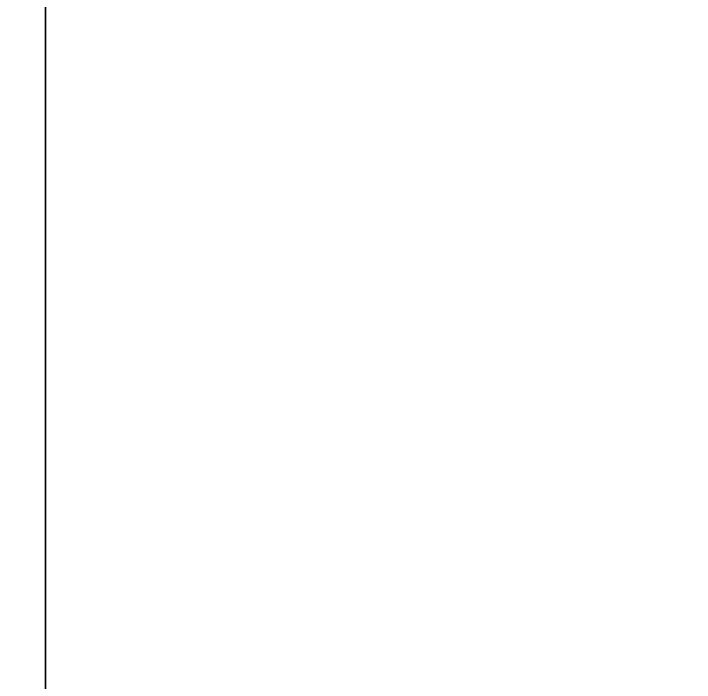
# Model space of a CAD drawing. Header units: millimetres. Extents: x 0 to 1749, y -46 to 1352.
# Drawn here: x 1021.3215 to 1021.3872, y 985.9609 to 986.0255 of the extents above; entities that cross this region are included whole.
import ezdxf

# ---------------------------------------------------------------- set-up
doc = ezdxf.new("R2010")
doc.units = ezdxf.units.MM
doc.layers.add('110', color=7, linetype='Continuous', true_color=0xffffff)
doc.layers.add('118', color=7, linetype='Continuous', true_color=0xffffff)
doc.styles.get("Standard").update_dxf_attribs({"font": 'SimSun.ttf', "height": 20})
doc.dimstyles.get("Standard").update_dxf_attribs({"dimtxt": 5, "dimasz": 0.18, "dimexe": 0.18, "dimexo": 0.0625, "dimgap": 0.09, "dimtad": 0, "dimtih": 1, "dimtoh": 1, "dimdec": 4, "dimzin": 0, "dimdsep": 46, "dimtxsty": 'Standard', "dimcen": 0.09, "dimclrt": 1, "dimadec": 0, "dimazin": 0, "dimtfac": 1, "dimtdec": 4, "dimtofl": 0, "dimtmove": 0, "dimatfit": 3, "dimfxl": 0, "dimtolj": 1, "dimtzin": 0, "dimarcsym": 0})

msp = doc.modelspace()

# ---------------------------------------------------------------- hatches: boundary and pattern name
at = {"lineweight": 13}
h = msp.add_hatch(dxfattribs=at)
h.set_pattern_fill('ANSI31', angle=90)
h.set_pattern_definition([(135, (-1831.4963, -2407.6888), (-2.245064, -2.245064), [])])
edge = h.paths.add_edge_path()
edge.add_spline(control_points=[(940.984182, 1015.625302), (940.898556, 1015.585671), (940.812929, 1015.54604), (940.727303, 1015.506409)], knot_values=[0.371136, 0.371136, 0.371136, 0.371136, 1, 1, 1, 1], degree=3, periodic=0)
edge.add_spline(control_points=[(940.727303, 1015.506409), (940.676768, 1015.48302), (940.626234, 1015.459631), (940.5757, 1015.436242)], knot_values=[0, 0, 0, 0, 0.371136, 0.371136, 0.371136, 0.371136], degree=3, periodic=0)
edge.add_spline(control_points=[(940.5757, 1015.436242), (940.265056, 1015.669225), (939.698011, 1016.207488), (939.055759, 1017.188771), (938.656084, 1018.291343), (938.5657, 1019.067937), (938.5657, 1019.456243), (938.5657, 1019.456244), (938.5657, 1019.456245)], knot_values=[0, 0, 0, 0, 0.125, 0.25, 0.375, 0.5, 0.5, 0.5, 0.5, 0.5, 0.5], degree=3, periodic=0)
edge.add_line((938.5657, 1019.456245), (891.9507, 1019.456245))
edge.add_line((891.9507, 1019.456245), (891.9507, 994.456245))
edge.add_line((891.9507, 994.456245), (891.9507, 984.456251))
edge.add_line((891.9507, 984.456251), (898.9507, 984.456251))
edge.add_line((898.9507, 984.456251), (898.9507, 995.456245))
edge.add_line((898.9507, 995.456245), (898.9507, 996.956245))
edge.add_line((898.9507, 996.956245), (899.4507, 997.456245))
edge.add_line((899.4507, 997.456245), (899.4507, 998.956245))
edge.add_line((899.4507, 998.956245), (901.9507, 1000.399621))
edge.add_line((901.9507, 1000.399621), (904.4507, 998.956245))
edge.add_line((904.4507, 998.956245), (904.4507, 997.456245))
edge.add_line((904.4507, 997.456245), (904.9507, 996.956245))
edge.add_line((904.9507, 996.956245), (904.9507, 995.456245))
edge.add_line((904.9507, 995.456245), (904.9507, 984.456251))
edge.add_line((904.9507, 984.456251), (939.984182, 984.456251))
edge.add_line((939.984182, 984.456251), (939.984182, 989.456251))
edge.add_line((939.984182, 989.456251), (940.984182, 989.456251))
edge.add_line((940.984182, 989.456251), (940.984182, 1015.625302))
h.paths.add_polyline_path([(927.9507, 1004.456251, -1), (935.9507, 1004.456251, -1)], flags=16)
edge = h.paths.add_edge_path()
edge.add_line((957.087, 1016.956248), (949.4007, 1016.956248))
edge.add_arc((949.4007, 1019.406248), 2.45, 200.495789, 270, ccw=False)
edge.add_line((947.10579, 1018.548408), (945.07611, 1019.09226))
edge.add_spline(control_points=[(945.07611, 1019.09226), (945.056292, 1018.929331), (944.965625, 1018.48716), (944.658183, 1017.810624), (944.093195, 1017.154342), (943.60891, 1016.840121), (943.227785, 1016.663723), (943.105984, 1016.607348), (942.984182, 1016.550974)], knot_values=[0.528129, 0.528129, 0.528129, 0.528129, 0.566089, 0.632178, 0.698267, 0.764356, 0.764356, 0.795397, 0.795397, 0.795397, 0.795397], degree=3, periodic=0)
edge.add_line((942.984182, 1016.550974), (942.984182, 989.456251))
edge.add_line((942.984182, 989.456251), (943.984182, 989.456251))
edge.add_line((943.984182, 989.456251), (943.984182, 984.456251))
edge.add_line((943.984182, 984.456251), (956.587, 984.456251))
edge.add_line((956.587, 984.456251), (956.587, 989.456251))
edge.add_line((956.587, 989.456251), (957.087, 989.456251))
edge.add_line((957.087, 989.456251), (957.087, 1016.956248))
edge = h.paths.add_edge_path()
edge.add_spline(control_points=[(975.917218, 1016.550974), (975.795417, 1016.607349), (975.673615, 1016.663723), (975.292491, 1016.840121), (974.808206, 1017.154342), (974.243217, 1017.810624), (973.935776, 1018.48716), (973.845109, 1018.929331), (973.825291, 1019.09226)], knot_values=[0.204603, 0.204603, 0.204603, 0.204603, 0.235644, 0.235644, 0.301733, 0.367822, 0.433911, 0.471871, 0.471871, 0.471871, 0.471871], degree=3, periodic=0)
edge.add_line((973.825291, 1019.09226), (971.79561, 1018.548408))
edge.add_arc((969.5007, 1019.406248), 2.45, 270, 339.504211, ccw=False)
edge.add_line((969.5007, 1016.956248), (961.8144, 1016.956248))
edge.add_line((961.8144, 1016.956248), (961.8144, 989.456251))
edge.add_line((961.8144, 989.456251), (962.3144, 989.456251))
edge.add_line((962.3144, 989.456251), (962.3144, 984.456251))
edge.add_line((962.3144, 984.456251), (974.417218, 984.456251))
edge.add_line((974.417218, 984.456251), (974.917218, 984.456251))
edge.add_line((974.917218, 984.456251), (974.917218, 989.456251))
edge.add_line((974.917218, 989.456251), (975.917218, 989.456251))
edge.add_line((975.917218, 989.456251), (975.917218, 1016.550974))
edge = h.paths.add_edge_path()
edge.add_line((1007.576837, 1019.456245), (980.3357, 1019.456239))
edge.add_spline(control_points=[(980.3357, 1019.456239), (980.3357, 1019.067935), (980.245316, 1018.291342), (979.845642, 1017.188771), (979.203389, 1016.207488), (978.636344, 1015.669225), (978.3257, 1015.436242)], knot_values=[0.5, 0.5, 0.5, 0.5, 0.625, 0.75, 0.875, 1, 1, 1, 1], degree=3, periodic=0)
edge.add_spline(control_points=[(978.3257, 1015.436242), (978.18954, 1015.499262), (978.053379, 1015.562282), (977.917218, 1015.625302)], knot_values=[0, 0, 0, 0, 1, 1, 1, 1], degree=3, periodic=0)
edge.add_line((977.917218, 1015.625302), (977.917218, 989.456251))
edge.add_line((977.917218, 989.456251), (978.917218, 989.456251))
edge.add_line((978.917218, 989.456251), (978.917218, 984.456251))
edge.add_line((978.917218, 984.456251), (979.417218, 984.456251))
edge.add_line((979.417218, 984.456251), (998.22572, 984.456251))
edge.add_line((998.22572, 984.456251), (998.22572, 985.956245))
edge.add_line((998.22572, 985.956245), (1007.576837, 985.956245))
edge.add_line((1007.576837, 985.956245), (1007.576837, 1019.456245))
h.paths.add_polyline_path([(982.9507, 1004.456251, -1), (990.9507, 1004.456251, -1)], flags=16)
h.paths.add_polyline_path([(1026.9507, 1019.456251), (1021.322888, 1019.456251), (1021.324564, 1018.956245), (1021.324564, 985.956245), (1026.9507, 985.956245)])

# ---------------------------------------------------------------- linework, layer by layer
at = {"layer": '110', "color": 7, "linetype": 'Continuous', "lineweight": 30}
msp.add_line((1021.324564, 985.956245), (1021.324564, 1018.956245), dxfattribs=at)
at = {"layer": '118', "color": 7, "linetype": 'Continuous', "lineweight": 30}
msp.add_line((1021.324564, 1019.456245), (1021.324564, 907.956245), dxfattribs=at)

# ---------------------------------------------------------------- leaders
at = {"color": 7, "lineweight": 20, "annotation_type": 0, "has_hookline": 1, "hookline_direction": 0}
for points, text_width in [([(1003.594515, 969.41107), (1197.43467, 1046.347349), (1201.43467, 1046.347349)], 25.698324), ([(1016.098999, 963.907782), (1197.514235, 1019.810295), (1201.514235, 1019.810295)], 25.47486)]:
    msp.add_leader(points, dimstyle='Standard', override={"dimtxt": 20, "dimasz": 4, "dimgap": 0.09, "dimtad": 0, "dimcen": 0, "dimldrblk": 'Dot', "dimlwd": 18, "dimlwe": 18}, dxfattribs=dict(at, text_width=text_width))

doc.saveas('drawing.dxf')
